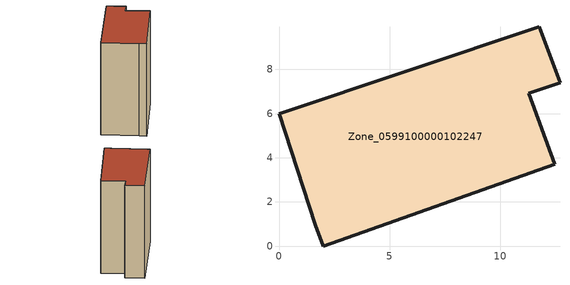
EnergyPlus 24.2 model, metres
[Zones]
Zone_0599100000102247
 floor ground (C_G): 0,5.99 11.76,9.92 12.71,7.39 11.29,6.91 12.47,3.71 1.99,0 1.64,0.97 z0
 wall outside (C_F): 1.64,0.97 1.99,0 12.47,3.71 11.29,6.91 12.71,7.39 11.76,9.92 0,5.99 1.64,0.97 z0:13.75
 roof outside (C_R): 11.76,9.92 0,5.99 1.64,0.97 1.99,0 12.47,3.71 11.29,6.91 12.71,7.39 z13.75
[BUILDING]
Pand.0599100000102247: North Axis=0; Terrain=City; Loads Convergence Tolerance Value=0.04; Temperature Convergence Tolerance Value=0.4; Solar Distribution=FullExterior; Maximum Number of Warmup Days=25; Minimum Number of Warmup Days=1
[Site:Location]
Rotterdam.The.Hague.AP_ZH_NLD Design_Conditions: Latitude=51.96; Longitude=4.45; Time Zone=1; Elevation=-4.5
[SITE:GROUNDTEMPERATURE:BUILDINGSURFACE]
18, 18, 18, 18, 18, 18, 18, 18, 18, 18, 18, 18
[MATERIAL] Thermal Absorptance=0.9; Solar Absorptance=0.7; Visible Absorptance=0.7
Name | Roughness | Thickness | Conductivity | Density | Specific Heat
G.TI.1946 | MediumSmooth | 0.15 | 1 | 540 | 1210
F.TI.1946 | Rough | 0.3 | 0.857143 | 1920 | 840
R.TI.1946 | MediumRough | 0.2 | 0.1 | 1500 | 1000
[CONSTRUCTION]
C_G: G.TI.1946
C_F: F.TI.1946
C_R: R.TI.1946
[ZONE]
Zone_0599100000102247: Type=1; Multiplier=1; Ceiling Height=Autocalculate; Volume=Autocalculate; Floor Area=autocalculate; Part of Total Floor Area=Yes
[ZONEINFILTRATION:DESIGNFLOWRATE]
Infil_Zone_0599100000102247: Zone or ZoneList or Space or SpaceList=Zone_0599100000102247; Schedule=AlwaysOn; Design Flow Rate Calculation Method=Flow/Area; Flow Rate per Floor Area=0.003; Constant Term Coefficient=1; Temperature Term Coefficient=0; Velocity Term Coefficient=0; Velocity Squared Term Coefficient=0
[HVACTEMPLATE:ZONE:IDEALLOADSAIRSYSTEM]
Zone_0599100000102247: Maximum Heating Supply Air Temperature=50; Minimum Cooling Supply Air Temperature=13; Maximum Heating Supply Air Humidity Ratio=0.0156; Minimum Cooling Supply Air Humidity Ratio=0.0077; Heating Limit=NoLimit; Cooling Limit=NoLimit; Dehumidification Control Type=ConstantSensibleHeatRatio; Cooling Sensible Heat Ratio=0.7; Dehumidification Setpoint=60; Humidification Control Type=None; Humidification Setpoint=30; Outdoor Air Method=None; Outdoor Air Flow Rate per Person=0.00944; Outdoor Air Flow Rate per Zone Floor Area=0; Outdoor Air Flow Rate per Zone=0; Demand Controlled Ventilation Type=None; Outdoor Air Economizer Type=NoEconomizer; Heat Recovery Type=None; Sensible Heat Recovery Effectiveness=0.7; Latent Heat Recovery Effectiveness=0.65
[ZONECONTROL:THERMOSTAT]
ThermostatControl_Zone_0599100000102247: Zone or ZoneList=Zone_0599100000102247; Control Type Schedule=DualSetpointControlType; Control 1=Thermostat_Zone_0599100000102247; Temperature Difference Between Cutout And Setpoint=0
[THERMOSTATSETPOINT:DUALSETPOINT]
Thermostat_Zone_0599100000102247: Heating Setpoint Temperature Schedule=HeatingSetpoint_Zone_0599100000102247; Cooling Setpoint Temperature Schedule=CoolingSetpoint_Zone_0599100000102247
[SCHEDULE:COMPACT]
HeatingSetpoint_Zone_0599100000102247: Through: 12/31, For: AllDays, Until: 24:00, 21
CoolingSetpoint_Zone_0599100000102247: Through: 12/31, For: AllDays, Until: 24:00, 24
DualSetpointControlType: Through: 12/31, For: AllDays, Until: 24:00, 4
AlwaysOn: Through: 12/31, For: AllDays, Until: 24:00, 1
